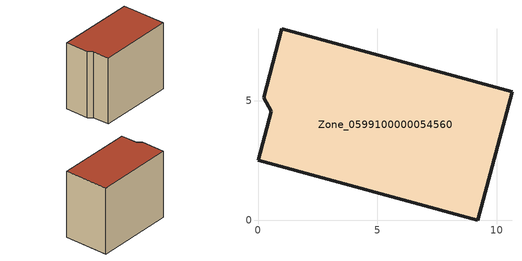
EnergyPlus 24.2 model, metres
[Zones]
Zone_0599100000054560
 floor ground (C_G): 10.63,5.39 9.19,0 0,2.51 0.55,4.56 0.23,5.14 1,8.02 z0
 wall outside (C_F): 9.19,0 10.63,5.39 1,8.02 0.23,5.14 0.55,4.56 0,2.51 9.19,0 z0:8.56
 roof outside (C_R): 0,2.51 9.19,0 10.63,5.39 1,8.02 0.23,5.14 0.55,4.56 z8.56
[BUILDING]
Pand.0599100000054560: North Axis=0; Terrain=City; Loads Convergence Tolerance Value=0.04; Temperature Convergence Tolerance Value=0.4; Solar Distribution=FullExterior; Maximum Number of Warmup Days=25; Minimum Number of Warmup Days=1
[Site:Location]
Rotterdam.The.Hague.AP_ZH_NLD Design_Conditions: Latitude=51.96; Longitude=4.45; Time Zone=1; Elevation=-4.5
[SITE:GROUNDTEMPERATURE:BUILDINGSURFACE]
18, 18, 18, 18, 18, 18, 18, 18, 18, 18, 18, 18
[MATERIAL] Thermal Absorptance=0.9; Solar Absorptance=0.7; Visible Absorptance=0.7
Name | Roughness | Thickness | Conductivity | Density | Specific Heat
G.TI.1946 | MediumSmooth | 0.15 | 1 | 540 | 1210
F.TI.1946 | Rough | 0.3 | 0.857143 | 1920 | 840
R.TI.1946 | MediumRough | 0.2 | 0.1 | 1500 | 1000
[CONSTRUCTION]
C_G: G.TI.1946
C_F: F.TI.1946
C_R: R.TI.1946
[ZONE]
Zone_0599100000054560: Type=1; Multiplier=1; Ceiling Height=Autocalculate; Volume=Autocalculate; Floor Area=autocalculate; Part of Total Floor Area=Yes
[ZONEINFILTRATION:DESIGNFLOWRATE]
Infil_Zone_0599100000054560: Zone or ZoneList or Space or SpaceList=Zone_0599100000054560; Schedule=AlwaysOn; Design Flow Rate Calculation Method=Flow/Area; Flow Rate per Floor Area=0.003; Constant Term Coefficient=1; Temperature Term Coefficient=0; Velocity Term Coefficient=0; Velocity Squared Term Coefficient=0
[HVACTEMPLATE:ZONE:IDEALLOADSAIRSYSTEM]
Zone_0599100000054560: Maximum Heating Supply Air Temperature=50; Minimum Cooling Supply Air Temperature=13; Maximum Heating Supply Air Humidity Ratio=0.0156; Minimum Cooling Supply Air Humidity Ratio=0.0077; Heating Limit=NoLimit; Cooling Limit=NoLimit; Dehumidification Control Type=ConstantSensibleHeatRatio; Cooling Sensible Heat Ratio=0.7; Dehumidification Setpoint=60; Humidification Control Type=None; Humidification Setpoint=30; Outdoor Air Method=None; Outdoor Air Flow Rate per Person=0.00944; Outdoor Air Flow Rate per Zone Floor Area=0; Outdoor Air Flow Rate per Zone=0; Demand Controlled Ventilation Type=None; Outdoor Air Economizer Type=NoEconomizer; Heat Recovery Type=None; Sensible Heat Recovery Effectiveness=0.7; Latent Heat Recovery Effectiveness=0.65
[ZONECONTROL:THERMOSTAT]
ThermostatControl_Zone_0599100000054560: Zone or ZoneList=Zone_0599100000054560; Control Type Schedule=DualSetpointControlType; Control 1=Thermostat_Zone_0599100000054560; Temperature Difference Between Cutout And Setpoint=0
[THERMOSTATSETPOINT:DUALSETPOINT]
Thermostat_Zone_0599100000054560: Heating Setpoint Temperature Schedule=HeatingSetpoint_Zone_0599100000054560; Cooling Setpoint Temperature Schedule=CoolingSetpoint_Zone_0599100000054560
[SCHEDULE:COMPACT]
HeatingSetpoint_Zone_0599100000054560: Through: 12/31, For: AllDays, Until: 24:00, 21
CoolingSetpoint_Zone_0599100000054560: Through: 12/31, For: AllDays, Until: 24:00, 24
DualSetpointControlType: Through: 12/31, For: AllDays, Until: 24:00, 4
AlwaysOn: Through: 12/31, For: AllDays, Until: 24:00, 1
